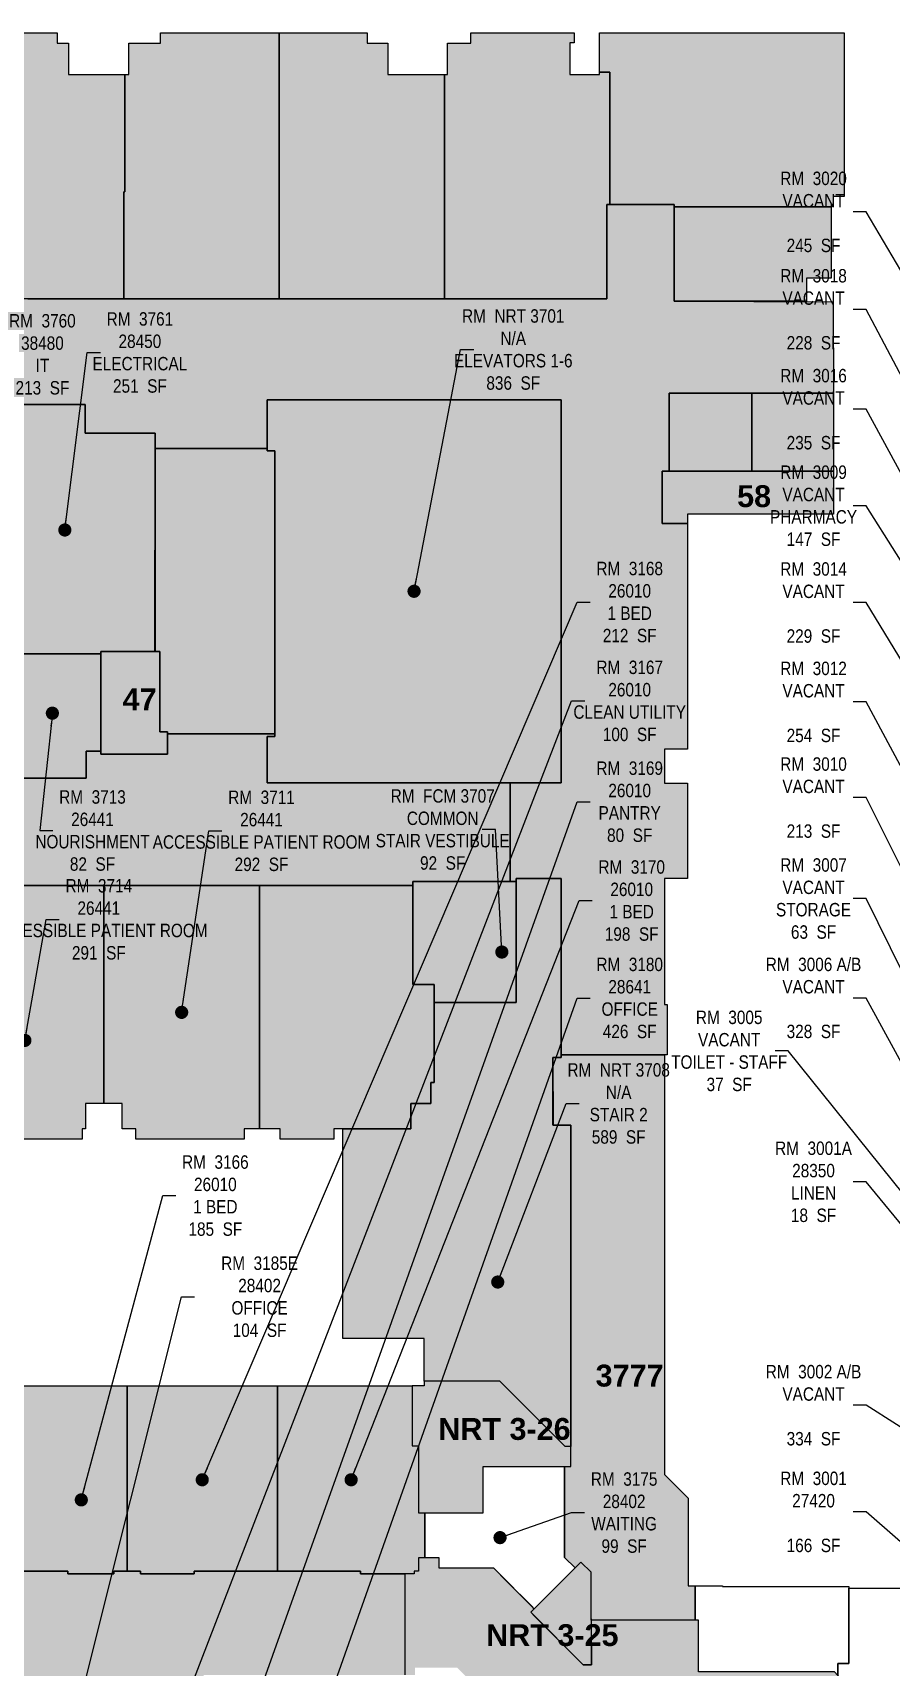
# Model space of a CAD drawing. Header units: inches. Extents: x -2929 to 5743, y -2530 to 4297.
# Drawn here: x 1446 to 2343, y 2543 to 4250 of the extents above; entities that cross this region are included whole.
import ezdxf

# ---------------------------------------------------------------- set-up
doc = ezdxf.new("R2010")
doc.units = ezdxf.units.IN
doc.header["$LTSCALE"] = 48
doc.header["$MEASUREMENT"] = 0
doc.layers.get('Defpoints').update_dxf_attribs({"color": 31})
for name, color, linetype in [('0-LABEL', 3, 'Continuous'), ('1-NRT', 200, 'Continuous'), ('1-NRT-PTN', 253, 'Continuous'), ('3-FCM', 190, 'Continuous'), ('3-FCM-PTN', 9, 'Continuous'), ('4-OCC', 6, 'Continuous'), ('4-OCC-PTN', 95, 'Continuous'), ('4-VACANT', 60, 'Continuous')]:
    doc.layers.add(name, color=color, linetype=linetype)
doc.styles.add('AE-101i$0$Arial_B', font='arialbd.ttf', dxfattribs={"height": 9.132806})
doc.styles.add('ArialN', font='ARIALN.TTF')
doc.dimstyles.new('AB-220', dxfattribs={"dimscale": 220, "dimtxt": 0.070312, "dimasz": 0.0625, "dimexe": 0.0625, "dimexo": 0.125, "dimgap": 0.1875, "dimtad": 0, "dimdec": 4, "dimrnd": 0.0625, "dimzin": 0, "dimdsep": 46, "dimlunit": 4, "dimtxsty": 'ArialN', "dimblk": 'ARCHTICK', "dimcen": 0.0625, "dimclrd": 256, "dimclre": 256, "dimclrt": 256, "dimadec": 0, "dimazin": 0, "dimtfac": 1, "dimtdec": 4, "dimtofl": 0, "dimtmove": 2, "dimatfit": 3, "dimldrblk": 'DOT', "dimfxl": 0, "dimfrac": 2, "dimtolj": 1, "dimtzin": 0, "dimlwd": -1, "dimlwe": -1, "dimarcsym": 0})

# ---------------------------------------------------------------- blocks, each defined once
blk = doc.blocks.new('_ArchTick')
at = {"const_width": 0.15}
blk.add_lwpolyline([(-0.5, -0.5), (0.5, 0.5)], dxfattribs=at)
blk = doc.blocks.new('_Dot')
at = {"lineweight": -2}
blk.add_line((-0.5, 0), (-1, 0), dxfattribs=at)
at = {"const_width": 0.5}
blk.add_lwpolyline([(-0.25, 0, 1), (0.25, 0, 1)], format="xyb", close=True, dxfattribs=at)

msp = doc.modelspace()

# ---------------------------------------------------------------- hatches: boundary and pattern name
at = {"layer": '1-NRT-PTN'}
h = msp.add_hatch(color=256, dxfattribs=at)
h.dxf.hatch_style = 1
h.paths.add_polyline_path([(1698.6, 3515.5), (1690.6, 3515.5), (1690.6, 3467), (1997.6, 3467), (1997.6, 3867), (1690.6, 3867), (1690.6, 3813.7), (1698.6, 3813.7)])
h = msp.add_hatch(color=256, dxfattribs=at)
h.dxf.hatch_style = 1
h.paths.add_polyline_path([(2282.1, 3747.5), (2282.1, 3792.5), (2103.1, 3792.5), (2103.1, 3737.8), (2129.7, 3737.8), (2129.7, 3747.5)])
h = msp.add_hatch(color=256, dxfattribs=at)
h.dxf.hatch_style = 1
h.paths.add_polyline_path([(1517.1, 3604), (1578.6, 3604), (1578.6, 3520.4), (1586.6, 3520.4), (1586.6, 3496.8), (1517.1, 3496.8)])
h = msp.add_hatch(color=256, dxfattribs=at)
h.dxf.hatch_style = 1
h.paths.add_polyline_path([(1933.6, 2842.3), (1854.7, 2842.3), (1854.7, 2847.6), (1854.7, 2886.8), (1769.8, 2886.8), (1769.8, 3105.7), (1840.6, 3105.7), (1840.6, 3132.1), (1861.5, 3132.1), (1861.5, 3153.9), (1865.2, 3153.9), (1865.2, 3237.7), (1950.6, 3237.7), (1950.6, 3367), (1997.6, 3367), (1997.6, 3180), (1989.2, 3180), (1989.5, 3109.6), (2007.7, 3109.6), (2007.7, 2774.1), (2001.8, 2774.1)])
h = msp.add_hatch(color=256, dxfattribs=at)
h.dxf.hatch_style = 1
h.paths.add_polyline_path([(1854.7, 2842.3), (1854.7, 2837.3), (1842.1, 2837.3), (1842.1, 2774.6), (1848.6, 2774.6), (1848.6, 2753.1), (1848.6, 2704.8), (1916.3, 2704.8), (1916.3, 2753.1), (2007.7, 2753.1), (2007.7, 2774.1), (2001.8, 2774.1), (1933.6, 2842.3)])
h = msp.add_hatch(color=256, dxfattribs=at)
h.dxf.hatch_style = 1
h.paths.add_polyline_path([(2029.2, 2642.6), (2018.4, 2653.3), (1969.6, 2604.5), (1966, 2600.9), (2020.8, 2546.1), (2029.3, 2546.1)])
at = {"layer": '3-FCM-PTN'}
h = msp.add_hatch(color=256, dxfattribs=at)
h.dxf.hatch_style = 1
edge = h.paths.add_edge_path()
edge.add_line((1113.6, 3828.2), (1113.6, 3760.7))
edge.add_arc((869.5, 3671.5), 259.8, 3.1511, 20.0787, ccw=False)
edge.add_arc((828.8, 3666.2), 300.9, -10.1177, 3.7461, ccw=False)
edge.add_arc((828.8, 3666.2), 300.9, 347.9238, 349.8823, ccw=False)
edge.add_line((1123, 3603.2), (1113, 3565.5))
edge.add_line((1113, 3565.5), (1104.2, 3539.7))
edge.add_line((1104.2, 3539.7), (1099.2, 3526.9))
edge.add_line((1099.2, 3526.9), (1094, 3514.4))
edge.add_line((1094, 3514.4), (1088.3, 3501.9))
edge.add_line((1088.3, 3501.9), (1145.5, 3501.9))
edge.add_line((1145.5, 3501.9), (1145.5, 3474.3))
edge.add_line((1145.5, 3474.3), (1189.3, 3474.3))
edge.add_line((1189.3, 3474.3), (1189.3, 3472.1))
edge.add_line((1189.3, 3472.1), (1334.7, 3472.1))
edge.add_line((1334.7, 3472.1), (1334.7, 3471.9))
edge.add_line((1334.7, 3471.9), (1501.6, 3471.9))
edge.add_line((1501.6, 3471.9), (1501.6, 3500.1))
edge.add_line((1501.6, 3500.1), (1517.1, 3500.1))
edge.add_line((1517.1, 3500.1), (1517.1, 3496.8))
edge.add_line((1517.1, 3496.8), (1586.6, 3496.8))
edge.add_line((1586.6, 3496.8), (1586.6, 3518))
edge.add_line((1586.6, 3518), (1698.6, 3518))
edge.add_line((1698.6, 3518), (1698.6, 3515.6))
edge.add_line((1698.6, 3515.6), (1690.6, 3515.6))
edge.add_line((1690.6, 3515.6), (1690.6, 3467.1))
edge.add_line((1690.6, 3467.1), (1944.6, 3467.1))
edge.add_line((1944.6, 3467.1), (1944.6, 3364))
edge.add_line((1944.6, 3364), (1842.8, 3364))
edge.add_line((1842.8, 3364), (1842.8, 3359.8))
edge.add_line((1842.8, 3359.8), (1050.5, 3359.8))
edge.add_line((1050.5, 3359.8), (989.1, 3298.4))
edge.add_line((989.1, 3298.4), (958.8, 3328.7))
edge.add_line((958.8, 3328.7), (959.8, 3329.6))
edge.add_line((959.8, 3329.6), (881.9, 3407.5))
edge.add_line((881.9, 3407.5), (883.7, 3409.2))
edge.add_line((883.7, 3409.2), (898, 3423.5))
edge.add_line((898, 3423.5), (912.3, 3437.8))
edge.add_line((912.3, 3437.8), (934.7, 3462.4))
edge.add_line((934.7, 3462.4), (955.3, 3488.5))
edge.add_line((955.3, 3488.5), (974, 3516))
edge.add_line((974, 3516), (990.9, 3544.7))
edge.add_line((990.9, 3544.7), (1005.7, 3574.5))
edge.add_line((1005.7, 3574.5), (1017.5, 3607.2))
edge.add_line((1017.5, 3607.2), (1024.4, 3641.5))
edge.add_line((1024.4, 3641.5), (1025.9, 3671.4))
edge.add_line((1025.9, 3671.4), (1022.8, 3701.3))
edge.add_arc((800.6, 3652), 227.6, 12.4947, 28.0478)
edge.add_arc((813.1, 3651.7), 216.8, 29.6655, 42.8854)
edge.add_arc((829.3, 3664.7), 196.1, 43.321, 99.1857)
edge.add_line((798, 3858.3), (799, 3853.8))
edge.add_line((799, 3853.8), (749.8, 3841.6))
edge.add_line((749.8, 3841.6), (749.8, 3841.6))
edge.add_line((749.8, 3841.6), (749.5, 3842.5))
edge.add_line((749.5, 3842.5), (748.8, 3842.3))
edge.add_line((748.8, 3842.3), (721.8, 3949.8))
edge.add_line((721.8, 3949.8), (806.8, 3972.9))
edge.add_line((806.8, 3972.9), (808, 3968.4))
edge.add_line((808, 3968.4), (825.1, 3970.4))
edge.add_line((825.1, 3970.4), (877, 3972.2))
edge.add_line((877, 3972.2), (881, 3972.4))
edge.add_line((881, 3972.4), (886.6, 3972.6))
edge.add_line((886.6, 3972.6), (970.4, 3972.6))
edge.add_line((970.4, 3972.6), (970.4, 3972.3))
edge.add_line((970.4, 3972.3), (1115.8, 3972.3))
edge.add_line((1115.8, 3972.3), (1115.8, 3972.6))
edge.add_line((1115.8, 3972.6), (1148.5, 3972.6))
edge.add_line((1148.5, 3972.6), (1263.3, 3972.6))
edge.add_line((1263.3, 3972.6), (1296, 3972.6))
edge.add_line((1296, 3972.6), (1296, 3972.3))
edge.add_line((1296, 3972.3), (1440.8, 3972.3))
edge.add_line((1440.8, 3972.3), (1440.8, 3972.6))
edge.add_line((1440.8, 3972.6), (1597.8, 3972.6))
edge.add_line((1597.8, 3972.6), (1630.4, 3972.6))
edge.add_line((1630.4, 3972.6), (1630.4, 3972.3))
edge.add_line((1630.4, 3972.3), (1775.8, 3972.3))
edge.add_line((1775.8, 3972.3), (1775.8, 3972.6))
edge.add_line((1775.8, 3972.6), (1816.3, 3972.6))
edge.add_line((1816.3, 3972.6), (1816.3, 3972.3))
edge.add_line((1816.3, 3972.3), (1948.3, 3972.3))
edge.add_line((1948.3, 3972.3), (1948.3, 3972.6))
edge.add_line((1948.3, 3972.6), (2045.6, 3972.6))
edge.add_line((2045.6, 3972.6), (2045.6, 4053.8))
edge.add_line((2045.6, 4053.8), (2045.6, 4070.8))
edge.add_line((2045.6, 4070.8), (2115.6, 4070.8))
edge.add_line((2115.6, 4070.8), (2115.6, 3969.9))
edge.add_line((2115.6, 3969.9), (2281.9, 3969.3))
edge.add_line((2281.9, 3969.3), (2282, 3874.1))
edge.add_line((2282, 3874.1), (2110.5, 3874.1))
edge.add_line((2110.5, 3874.1), (2110.5, 3792.6))
edge.add_line((2110.5, 3792.6), (2103.1, 3792.6))
edge.add_line((2103.1, 3792.6), (2103.1, 3737.8))
edge.add_line((2103.1, 3737.8), (2129.7, 3737.8))
edge.add_line((2129.7, 3737.8), (2129.7, 3502.1))
edge.add_line((2129.7, 3502.1), (2105.7, 3502.1))
edge.add_line((2105.7, 3502.1), (2105.7, 3466.8))
edge.add_line((2105.7, 3466.8), (2129.7, 3466.8))
edge.add_line((2129.7, 3466.8), (2129.7, 3367.1))
edge.add_line((2129.7, 3367.1), (2105.7, 3367.1))
edge.add_line((2105.7, 3367.1), (2105.7, 3235.6))
edge.add_line((2105.7, 3235.6), (2108.5, 3235.6))
edge.add_line((2108.5, 3235.6), (2108.5, 3183.1))
edge.add_line((2108.5, 3183.1), (1997.6, 3183.1))
edge.add_line((1997.6, 3183.1), (1997.6, 3367.1))
edge.add_line((1997.6, 3367.1), (1950.6, 3367.1))
edge.add_line((1950.6, 3367.1), (1950.6, 3364))
edge.add_line((1950.6, 3364), (1944.6, 3364))
edge.add_line((1944.6, 3364), (1944.6, 3467.1))
edge.add_line((1944.6, 3467.1), (1997.6, 3467.1))
edge.add_line((1997.6, 3467.1), (1997.6, 3867.1))
edge.add_line((1997.6, 3867.1), (1690.6, 3867.1))
edge.add_line((1690.6, 3867.1), (1690.6, 3816.1))
edge.add_line((1690.6, 3816.1), (1573.7, 3816.1))
edge.add_line((1573.7, 3816.1), (1573.7, 3832.1))
edge.add_line((1573.7, 3832.1), (1500.5, 3832.1))
edge.add_line((1500.5, 3832.1), (1500.5, 3862.2))
edge.add_line((1500.5, 3862.2), (1359.3, 3862.2))
edge.add_line((1359.3, 3862.2), (1359.3, 3859.8))
edge.add_line((1359.3, 3859.8), (1216.1, 3859.8))
edge.add_line((1216.1, 3859.8), (1216.1, 3861.9))
edge.add_line((1216.1, 3861.9), (1145.6, 3861.9))
edge.add_line((1145.6, 3861.9), (1145.6, 3828.2))
edge.add_line((1145.6, 3828.2), (1113.6, 3828.2))
h = msp.add_hatch(color=256, dxfattribs=at)
h.dxf.hatch_style = 1
h.paths.add_polyline_path([(2196.7, 3874), (2196.7, 3792.5), (2110.5, 3792.5), (2110.5, 3874)])
h = msp.add_hatch(color=256, dxfattribs=at)
h.dxf.hatch_style = 1
h.paths.add_polyline_path([(2282, 3874), (2282, 3792.5), (2196.7, 3792.5), (2196.7, 3874)])
h = msp.add_hatch(color=256, dxfattribs=at)
h.dxf.hatch_style = 1
h.paths.add_polyline_path([(1698.6, 3813.7), (1698.6, 3518), (1586.6, 3518), (1586.6, 3520.4), (1578.6, 3520.4), (1578.6, 3604), (1573.3, 3604), (1573.7, 3816.1), (1690.6, 3816.1), (1690.6, 3813.7)])
h = msp.add_hatch(color=256, dxfattribs=at)
h.dxf.hatch_style = 1
h.paths.add_polyline_path([(1950.6, 3364), (1950.6, 3237.7), (1865.2, 3237.7), (1865.2, 3256.5), (1842.8, 3256.5), (1842.8, 3364), (1871.3, 3364), (1871.3, 3364)])
h = msp.add_hatch(color=256, dxfattribs=at)
h.dxf.hatch_style = 1
h.paths.add_polyline_path([(2105.7, 3183.1), (2105.7, 2744.8), (2130.5, 2720.1), (2130.5, 2650), (2130.5, 2646.3), (2130.5, 2628.4), (2137.6, 2628.4), (2137.6, 2592.6), (2029.2, 2592.6), (2029.2, 2642.6), (2018.4, 2653.3), (2012.3, 2647.2), (2001.3, 2658.2), (2001.3, 2753.1), (2007.7, 2753.1), (2007.7, 2768), (2007.7, 2774.1), (2007.7, 3109.6), (1989.2, 3109.6), (1989.2, 3180), (1997.6, 3180), (1997.6, 3183.1)])
for points in [[(2541, 2364), (2541, 2459.9), (2541, 2465.2), (2356.4, 2465.2), (2300.6, 2521), (2283.1, 2538.6), (2216.1, 2538.6), (2141.1, 2538.6), (2141.1, 2592.6), (2029.2, 2592.6), (2029.3, 2546.1), (2020.8, 2546.1), (1970.3, 2596.6), (1966, 2600.9), (1969.6, 2604.5), (1967, 2607.2), (1941.5, 2632.7), (1927.4, 2646.8), (1870.3, 2646.8), (1870.3, 2657.8), (1848.6, 2657.8), (1848.6, 2643.7), (1844.1, 2643.7), (1844.1, 2641.1), (1834.6, 2641.1), (1834.6, 2535.4), (1845, 2535.4), (1845, 2542.9), (1889.2, 2542.9), (1918.3, 2513.8), (1875.7, 2471.2), (1869.8, 2477.1), (1867.6, 2474.9), (1842.1, 2449.4), (1804.5, 2411.8), (1799.7, 2407), (1799.7, 2373.4), (1802.3, 2373.4), (1802.3, 2345.4), (1799.7, 2345.4), (1799.7, 2336.5), (1846.9, 2289.2), (1850.5, 2292.8), (1922.7, 2220.7), (1919.9, 2218.9), (1919.9, 2154.4), (1935.6, 2154.4), (1968.1, 2121.9), (1970.5, 2124.3), (2014.2, 2080.7), (2011.8, 2078.2), (2018.1, 2071.9), (2018.1, 2057.3), (2083.9, 2057.3), (2111.5, 2029.7), (2067.7, 1985.9), (2151.5, 1902), (2193.4, 1943.9), (2213.6, 1923.8), (2225.6, 1923.8), (2225.6, 1929), (2462.9, 1929), (2462.9, 1878.8), (2539.9, 1878.8), (2539.9, 1891.8), (2575.6, 1891.8), (2575.6, 1923.8), (2609.6, 1923.8), (2609.6, 1916.7), (2692.8, 1916.7), (2692.8, 1923), (2731.8, 1923), (2731.8, 1916.1), (2753, 1916.1), (2753, 1958.3), (2809.8, 1969.8), (2809.8, 1916.1), (2731.8, 1916.1), (2731.8, 1635.7), (2726.5, 1635.7), (2726.5, 1527.3), (2748.2, 1527.3), (2748.2, 1506.1), (2791.5, 1506.1), (2791.5, 1481.1), (2791.5, 1461.6), (2817.8, 1461.6), (2921.1, 1461.6), (2921.1, 1512.7), (2938.2, 1529.8), (2936.3, 1531.7), (2961.8, 1557.1), (2963.6, 1555.3), (2991.7, 1583.3), (2919, 1656), (2919, 1726.2), (2913.8, 1726.2), (2913.8, 1832.8), (2919, 1832.8), (2919, 1961.4), (2942.4, 1984.7), (3069.5, 1984.7), (3069.5, 1914.2), (3170.8, 1914.2), (3170.8, 2022.6), (3252.7, 2022.6), (3252.7, 2017.3), (3335.4, 2017.3), (3335.4, 2119.8), (3187.8, 2119.8), (3187.8, 2149.9), (3170.5, 2149.9), (3170.5, 2153.1), (3123.8, 2153.1), (3123.8, 2169.3), (3075.8, 2169.3), (3075.8, 2153.1), (3025.8, 2153.1), (3025.8, 2169.3), (2977.8, 2169.3), (2977.8, 2153.1), (2924.8, 2153.1), (2924.8, 2169.3), (2876.8, 2169.3), (2876.8, 2153.1), (2836.8, 2153.1), (2836.8, 2169.3), (2788.8, 2169.3), (2788.8, 2153.1), (2753.8, 2153.1), (2753.8, 2157.2), (2715, 2157.2), (2715, 2200.3), (2709.8, 2200.3), (2709.8, 2228.4), (2715, 2228.4), (2715, 2273.8), (2717.7, 2273.8), (2717.7, 2292.2), (2709.8, 2292.2), (2709.8, 2307.4), (2659.1, 2307.4), (2659.1, 2311), (2608.5, 2311), (2608.5, 2277.4), (2608.5, 2259.4), (2610.9, 2259.4), (2610.9, 2156.6), (2600.6, 2156.6), (2600.6, 2044.9), (2579.7, 2024), (2363.3, 2024), (2363.3, 2029.3), (2256.8, 2029.3), (2208.8, 2077.3), (2205.5, 2074), (2176.9, 2102.5), (2176.9, 2109.5), (2184, 2116.6), (2178, 2122.6), (2185.1, 2129.7), (2151.1, 2163.6), (2144, 2156.5), (2138, 2162.5), (2131, 2155.5), (2124, 2155.5), (2107.7, 2171.7), (2107.7, 2178.7), (2114.8, 2185.8), (2108.8, 2191.8), (2115.9, 2198.8), (2082, 2232.7), (2074.9, 2225.7), (2068.9, 2231.7), (2061.8, 2224.6), (2054.8, 2224.6), (2038.5, 2241), (2038.5, 2248), (2045.5, 2255), (2039.5, 2261), (2046.6, 2268.1), (2012.7, 2302.1), (2005.6, 2295), (1999.6, 2301), (1992.5, 2293.9), (1985.5, 2293.9), (1910.8, 2368.6), (1917.8, 2375.5), (1951.3, 2341.9), (1976.8, 2367.4), (1943.2, 2401), (1947.5, 2405.2), (1963.7, 2388.9), (1989.9, 2415.1), (1973.6, 2431.4), (1982.3, 2440.1), (2132.8, 2440.1), (2140.6, 2432.3), (2119.6, 2411.2), (2154.7, 2376.2), (2162.4, 2383.9), (2168.3, 2378.1), (2174.8, 2384.6), (2183.3, 2384.6), (2198.1, 2369.3), (2198.1, 2360.3), (2192.1, 2354.3), (2197.8, 2348.6), (2190, 2340.8), (2223.9, 2306.9), (2231.7, 2314.7), (2237.4, 2309), (2243.7, 2315.4), (2252.5, 2315.4), (2267.7, 2300.4), (2267.7, 2291.4), (2261.4, 2285), (2267, 2279.3), (2259.3, 2271.6), (2293.1, 2237.7), (2300.9, 2245.5), (2306.7, 2239.7), (2317, 2249.9), (2349.8, 2249.9), (2349.8, 2363.9), (2537.8, 2363.9)], [(1834.6, 2641.1), (1834.6, 2535.4), (1624.4, 2535.4), (1624.4, 2498.8), (1596.2, 2470.5), (1550.5, 2516.2), (1484.5, 2450.2), (1457.7, 2476.9), (1449.3, 2468.5), (1446.2, 2472.8), (1415.5, 2485.1), (1415.5, 2532.4), (1327.1, 2532.4), (1268.7, 2474), (1247.4, 2440.9), (1109.3, 2302.8), (1084.8, 2278.3), (1009.5, 2353.6), (1124.4, 2468.5), (1126.3, 2466.7), (1160.1, 2500.5), (1158.2, 2502.3), (1264, 2608.1), (1265.9, 2606.3), (1291.2, 2631.6), (1289.3, 2633.4), (1297.3, 2641.4), (1305.9, 2641.4), (1331.6, 2641.4), (1331.6, 2643.7), (1357.2, 2643.7), (1361.2, 2643.7), (1361.2, 2641.1), (1402.3, 2641.1), (1402.3, 2643.7), (1482.6, 2643.7), (1482.6, 2641.1), (1530.5, 2641.1), (1530.5, 2643.7), (1558.5, 2643.7), (1558.5, 2641.1), (1614.5, 2641.1), (1614.5, 2643.7), (1788.1, 2643.7), (1788.1, 2641.1)]]:
    msp.add_hatch(color=256, dxfattribs=at).paths.add_polyline_path(points)
at = {"layer": '4-OCC-PTN'}
h = msp.add_hatch(color=192, dxfattribs=at)
h.dxf.hatch_style = 1
h.paths.add_polyline_path([(1542.1, 4206.8), (1542.1, 4084.2), (1540.9, 4084.2), (1540.9, 3972.5), (1440.8, 3972.5), (1440.8, 3972.3), (1368.4, 3972.3), (1368.4, 4250.3), (1471.3, 4250.3), (1471.3, 4239.2), (1483.3, 4239.2), (1483.3, 4206.8)])
h = msp.add_hatch(color=192, dxfattribs=at)
h.dxf.hatch_style = 1
h.paths.add_polyline_path([(1703.4, 4250.3), (1703.4, 3972.3), (1630.4, 3972.3), (1630.4, 3972.5), (1540.9, 3972.5), (1540.9, 4084.2), (1542.1, 4084.2), (1542.1, 4206.8), (1546.3, 4206.8), (1546.3, 4239.2), (1579.3, 4239.2), (1579.3, 4250.3)])
h = msp.add_hatch(color=192, dxfattribs=at)
h.dxf.hatch_style = 1
h.paths.add_polyline_path([(1875.9, 4206.8), (1875.9, 3972.3), (1816.3, 3972.3), (1816.3, 3972.5), (1775.8, 3972.5), (1775.8, 3972.3), (1703.4, 3972.3), (1703.4, 4250.3), (1795.3, 4250.3), (1795.3, 4239.2), (1816.8, 4239.2), (1816.8, 4206.8)])
h = msp.add_hatch(color=192, dxfattribs=at)
h.dxf.hatch_style = 1
h.paths.add_polyline_path([(2006.8, 4206.8), (2037.6, 4206.8), (2037.6, 4209.2), (2048.4, 4209.2), (2048.4, 4070.8), (2045.6, 4070.8), (2045.6, 3972.5), (1948.3, 3972.5), (1948.3, 3972.3), (1875.9, 3972.3), (1875.9, 3992.3), (1875.9, 4206.8), (1879, 4206.8), (1879, 4239.2), (1903.3, 4239.2), (1903.3, 4250.3), (2011.3, 4250.3), (2011.3, 4239.7), (2006.8, 4239.7)])
h = msp.add_hatch(color=192, dxfattribs=at)
h.dxf.hatch_style = 1
h.paths.add_polyline_path([(2293.3, 4250.3), (2293.3, 4079.4), (2281.8, 4079.4), (2281.8, 4070.8), (2279.8, 4070.8), (2279.8, 4068.4), (2115.6, 4068.4), (2115.6, 4070.8), (2048.4, 4070.8), (2048.4, 4209.2), (2037.6, 4209.2), (2037.6, 4250.3)])
h = msp.add_hatch(color=192, dxfattribs=at)
h.dxf.hatch_style = 1
h.paths.add_polyline_path([(2279.8, 4068.4), (2279.8, 3993.9), (2254, 3993.9), (2254, 3969.9), (2115.6, 3969.9), (2115.6, 4068.4)])
h = msp.add_hatch(color=55, dxfattribs=at)
h.dxf.hatch_style = 1
h.paths.add_polyline_path([(1573.7, 3832), (1573.7, 3604.1), (1517.1, 3604.1), (1517.1, 3601.6), (1426, 3601.6), (1426, 3862.2), (1500.5, 3862.2), (1500.5, 3832)])
h = msp.add_hatch(color=192, dxfattribs=at)
h.dxf.hatch_style = 1
h.paths.add_polyline_path([(1517.1, 3601.6), (1517.1, 3500), (1501.6, 3500), (1501.6, 3471.9), (1422.6, 3471.9), (1422.6, 3575.3), (1425.1, 3575.3), (1425.1, 3601.6)])
h = msp.add_hatch(color=192, dxfattribs=at)
h.dxf.hatch_style = 1
h.paths.add_polyline_path([(1520.1, 3359.8), (1520.1, 3132.1), (1501, 3132.1), (1501, 3105.7), (1497.5, 3105.7), (1497.5, 3094.8), (1385.5, 3094.8), (1385.5, 3105.7), (1357.8, 3105.7), (1357.8, 3359.8)])
h = msp.add_hatch(color=192, dxfattribs=at)
h.dxf.hatch_style = 1
h.paths.add_polyline_path([(1682.8, 3359.8), (1682.8, 3105.7), (1666.7, 3105.7), (1666.7, 3094.8), (1553.5, 3094.8), (1553.5, 3105.7), (1539.4, 3105.7), (1539.4, 3132.1), (1520.1, 3132.1), (1520.1, 3359.8)])
h = msp.add_hatch(color=192, dxfattribs=at)
h.dxf.hatch_style = 1
h.paths.add_polyline_path([(1682.8, 3359.8), (1842.8, 3359.8), (1842.8, 3256.5), (1865.2, 3256.5), (1865.2, 3153.9), (1861.5, 3153.9), (1861.5, 3132.1), (1840.6, 3132.1), (1840.6, 3105.7), (1760.3, 3105.7), (1760.3, 3094.8), (1704.3, 3094.8), (1704.3, 3105.7), (1682.8, 3105.7), (1682.8, 3359.8)])
for points in [[(1407.8, 2643.7), (1407.8, 2837.3), (1544.5, 2837.3), (1544.5, 2643.7), (1530.5, 2643.7), (1530.5, 2641.1), (1482.6, 2641.1), (1482.6, 2643.7)], [(1544.5, 2643.7), (1544.5, 2837.3), (1701.4, 2837.3), (1701.4, 2643.7), (1614.5, 2643.7), (1614.5, 2641.1), (1558.5, 2641.1), (1558.5, 2643.7)], [(1701.4, 2643.7), (1701.4, 2837.3), (1842.1, 2837.3), (1842.1, 2774.6), (1848.6, 2774.6), (1848.6, 2704.8), (1855.4, 2704.8), (1855.4, 2657.8), (1848.6, 2657.8), (1848.6, 2643.7), (1844.1, 2643.7), (1844.1, 2641.1), (1788.1, 2641.1), (1788.1, 2643.7)]]:
    msp.add_hatch(color=17, dxfattribs=at).paths.add_polyline_path(points)

# ---------------------------------------------------------------- linework, layer by layer
at = {"layer": '1-NRT'}
msp.add_line((1517.1, 3599.2), (1517.1, 3604), dxfattribs=at)
at = {"layer": '1-NRT', "flags": 128}
msp.add_lwpolyline([(1997.6, 3867), (1997.6, 3467), (1690.6, 3467), (1690.6, 3515.5), (1698.6, 3515.5), (1698.6, 3813.7), (1690.6, 3813.7), (1690.6, 3867)], close=True, dxfattribs=at)
at = {"layer": '1-NRT'}
for points in [[(2282.1, 3792.5), (2282.1, 3747.5), (2129.7, 3747.5), (2129.7, 3737.8), (2103.1, 3737.8), (2103.1, 3792.5), (2282.1, 3792.5)], [(1517.1, 3604), (1578.6, 3604), (1578.6, 3520.4), (1586.6, 3520.4), (1586.6, 3496.8), (1517.1, 3496.8)], [(1933.6, 2842.3), (1854.7, 2842.3), (1854.7, 2847.6), (1854.7, 2847.6), (1854.7, 2886.8), (1769.8, 2886.8), (1769.8, 3105.7), (1840.6, 3105.7), (1840.6, 3132.1), (1861.5, 3132.1), (1861.5, 3153.9), (1865.2, 3153.9), (1865.2, 3237.7), (1950.6, 3237.7), (1950.6, 3367), (1997.6, 3367), (1997.6, 3180), (1989.2, 3180), (1989.5, 3109.6), (2007.7, 3109.6), (2007.7, 2774.1), (2001.8, 2774.1)], [(2001.8, 2774.1), (1933.6, 2842.3), (1854.7, 2842.3), (1854.7, 2837.3), (1842.1, 2837.3), (1842.1, 2774.6), (1848.6, 2774.6), (1848.6, 2753.1), (1848.6, 2704.8), (1916.3, 2704.8), (1916.3, 2753.1), (2007.7, 2753.1), (2007.7, 2774.1)]]:
    msp.add_lwpolyline(points, close=True, dxfattribs=at)
msp.add_lwpolyline([(1969.6, 2604.5), (1966, 2600.9), (2020.8, 2546.1), (2029.3, 2546.1), (2029.2, 2642.6), (2018.4, 2653.3), (1969.6, 2604.5)], dxfattribs=at)
at = {"layer": '3-FCM'}
for points in [[(1440.8, 3972.5), (1597.8, 3972.5), (1597.8, 3972.5), (1630.4, 3972.5), (1630.4, 3972.3), (1775.8, 3972.3), (1775.8, 3972.5), (1816.3, 3972.5), (1816.3, 3972.3), (1948.3, 3972.3), (1948.3, 3972.5), (2045.6, 3972.5), (2045.6, 4053.8), (2045.6, 4070.8), (2115.6, 4070.8), (2115.6, 3969.9), (2281.9, 3969.3), (2282, 3874), (2110.5, 3874), (2110.5, 3792.5), (2103.1, 3792.5), (2103.1, 3737.8), (2129.7, 3737.8), (2129.7, 3502), (2105.7, 3502), (2105.7, 3466.8), (2129.7, 3466.8), (2129.7, 3367), (2105.7, 3367), (2105.7, 3235.5), (2108.5, 3235.5), (2108.5, 3183.1), (1997.6, 3183.1), (1997.6, 3367), (1950.6, 3367), (1950.6, 3364), (1944.6, 3364), (1944.6, 3467), (1997.6, 3467), (1997.6, 3867), (1690.6, 3867), (1690.6, 3816.1), (1573.7, 3816.1), (1573.7, 3832), (1500.5, 3832), (1500.5, 3862.2), (1359.3, 3862.2)], [(1334.7, 3471.9), (1501.6, 3471.9), (1501.6, 3500), (1517.1, 3500), (1517.1, 3496.8), (1586.6, 3496.8), (1586.6, 3518), (1698.6, 3518), (1698.6, 3515.5), (1690.6, 3515.5), (1690.6, 3467), (1944.6, 3467), (1944.6, 3364), (1842.8, 3364), (1842.8, 3359.8), (1050.5, 3359.8)], [(2141.1, 2538.6), (2141.1, 2592.6), (2029.2, 2592.6), (2029.3, 2546.1), (2020.8, 2546.1), (1970.3, 2596.6), (1966, 2600.9), (1969.6, 2604.5), (1967, 2607.2), (1941.5, 2632.7), (1927.4, 2646.8), (1870.3, 2646.8), (1870.3, 2657.8), (1848.6, 2657.8), (1848.6, 2643.7), (1844.1, 2643.7), (1844.1, 2641.1), (1834.6, 2641.1), (1834.6, 2535.4)], [(1402.3, 2643.7), (1482.6, 2643.7), (1482.6, 2641.1), (1530.5, 2641.1), (1530.5, 2643.7), (1558.5, 2643.7), (1558.5, 2641.1), (1614.5, 2641.1), (1614.5, 2643.7), (1788.1, 2643.7), (1788.1, 2641.1), (1834.6, 2641.1), (1834.6, 2535.4)]]:
    msp.add_lwpolyline(points, dxfattribs=at)
for points in [[(2196.7, 3874), (2196.7, 3792.5), (2110.5, 3792.5), (2110.5, 3874)], [(2282, 3874), (2282, 3792.5), (2196.7, 3792.5), (2196.7, 3874)]]:
    msp.add_lwpolyline(points, close=True, dxfattribs=at)
at = {"layer": '3-FCM', "flags": 128}
for points in [[(1698.6, 3813.7), (1698.6, 3518), (1586.6, 3518), (1586.6, 3520.4), (1578.6, 3520.4), (1578.6, 3604), (1573.3, 3604), (1573.7, 3816.1), (1690.6, 3816.1), (1690.6, 3813.7)], [(1950.6, 3364), (1950.6, 3237.7), (1865.2, 3237.7), (1865.2, 3256.5), (1842.8, 3256.5), (1842.8, 3364), (1871.3, 3364), (1871.3, 3364), (1950.6, 3364)], [(2105.7, 3183.1), (2105.7, 2744.8), (2130.5, 2720.1), (2130.5, 2650), (2130.5, 2646.3), (2130.5, 2628.4), (2137.6, 2628.4), (2137.6, 2592.6), (2029.2, 2592.6), (2029.2, 2642.6), (2018.4, 2653.3), (2012.3, 2647.2), (2001.3, 2658.2), (2001.3, 2753.1), (2007.7, 2753.1), (2007.7, 2768), (2007.7, 2774.1), (2007.7, 3109.6), (1989.2, 3109.6), (1989.2, 3180), (1997.6, 3180), (1997.6, 3183.1)]]:
    msp.add_lwpolyline(points, close=True, dxfattribs=at)
at = {"layer": '4-OCC'}
for points in [[(1542.1, 4206.8), (1542.1, 4084.2), (1540.9, 4084.2), (1540.9, 3972.5), (1440.8, 3972.5), (1440.8, 3972.3), (1368.4, 3972.3), (1368.4, 4250.3), (1471.3, 4250.3), (1471.3, 4239.2), (1483.3, 4239.2), (1483.3, 4206.8)], [(1703.4, 4250.3), (1703.4, 3972.3), (1630.4, 3972.3), (1630.4, 3972.5), (1540.9, 3972.5), (1540.9, 4084.2), (1542.1, 4084.2), (1542.1, 4206.8), (1546.3, 4206.8), (1546.3, 4239.2), (1579.3, 4239.2), (1579.3, 4250.3)], [(1875.9, 4206.8), (1875.9, 3972.3), (1816.3, 3972.3), (1816.3, 3972.5), (1775.8, 3972.5), (1775.8, 3972.3), (1703.4, 3972.3), (1703.4, 4250.3), (1795.3, 4250.3), (1795.3, 4239.2), (1816.8, 4239.2), (1816.8, 4206.8)], [(2006.8, 4206.8), (2037.6, 4206.8), (2037.6, 4209.2), (2048.4, 4209.2), (2048.4, 4070.8), (2045.6, 4070.8), (2045.6, 3972.5), (1948.3, 3972.5), (1948.3, 3972.3), (1875.9, 3972.3), (1875.9, 3992.3), (1875.9, 4206.8), (1879, 4206.8), (1879, 4239.2), (1903.3, 4239.2), (1903.3, 4250.3), (2011.3, 4250.3), (2011.3, 4239.7), (2006.8, 4239.7)], [(2293.3, 4250.3), (2293.3, 4079.4), (2281.8, 4079.4), (2281.8, 4070.8), (2279.8, 4070.8), (2279.8, 4068.4), (2115.6, 4068.4), (2115.6, 4070.8), (2048.4, 4070.8), (2048.4, 4070.8), (2048.4, 4209.2), (2037.6, 4209.2), (2037.6, 4250.3)], [(2279.8, 4068.4), (2279.8, 3993.9), (2254, 3993.9), (2254, 3969.9), (2115.6, 3969.9), (2115.6, 4068.4)], [(1573.7, 3832), (1573.7, 3604.1), (1517.1, 3604.1), (1517.1, 3601.6), (1426, 3601.6), (1426, 3862.2), (1500.5, 3862.2), (1500.5, 3832)], [(1517.1, 3601.6), (1517.1, 3500), (1501.6, 3500), (1501.6, 3471.9), (1422.6, 3471.9), (1422.6, 3575.3), (1425.1, 3575.3), (1425.1, 3601.6)], [(1520.1, 3359.8), (1520.1, 3132.1), (1501, 3132.1), (1501, 3105.7), (1497.5, 3105.7), (1497.5, 3094.8), (1385.5, 3094.8), (1385.5, 3105.7), (1357.8, 3105.7), (1357.8, 3359.8)], [(1682.8, 3359.8), (1682.8, 3105.7), (1666.7, 3105.7), (1666.7, 3094.8), (1553.5, 3094.8), (1553.5, 3105.7), (1539.4, 3105.7), (1539.4, 3132.1), (1520.1, 3132.1), (1520.1, 3359.8)], [(1682.8, 3359.8), (1842.8, 3359.8), (1842.8, 3256.5), (1865.2, 3256.5), (1865.2, 3153.9), (1861.5, 3153.9), (1861.5, 3132.1), (1840.6, 3132.1), (1840.6, 3105.7), (1760.3, 3105.7), (1760.3, 3094.8), (1704.3, 3094.8), (1704.3, 3105.7), (1682.8, 3105.7), (1682.8, 3359.8)], [(1407.8, 2643.7), (1407.8, 2837.3), (1544.5, 2837.3), (1544.5, 2643.7), (1530.5, 2643.7), (1530.5, 2641.1), (1482.6, 2641.1), (1482.6, 2643.7)], [(1544.5, 2643.7), (1544.5, 2837.3), (1701.4, 2837.3), (1701.4, 2643.7), (1614.5, 2643.7), (1614.5, 2641.1), (1558.5, 2641.1), (1558.5, 2643.7)], [(1701.4, 2643.7), (1701.4, 2837.3), (1842.1, 2837.3), (1842.1, 2774.6), (1848.6, 2774.6), (1848.6, 2704.8), (1855.4, 2704.8), (1855.4, 2657.8), (1848.6, 2657.8), (1848.6, 2643.7), (1844.1, 2643.7), (1844.1, 2641.1), (1788.1, 2641.1), (1788.1, 2643.7)], [(1916.3, 2753.1), (2001.3, 2753.1), (2001.3, 2658.2), (2012.3, 2647.2), (1969.6, 2604.5), (1927.4, 2646.8), (1870.3, 2646.8), (1870.3, 2657.8), (1855.4, 2657.8), (1855.4, 2704.8), (1916.3, 2704.8)], [(2141.1, 2538.6), (2141.1, 2592.6), (2137.6, 2592.6), (2137.6, 2621.4), (2137.6, 2621.4), (2137.6, 2628.6), (2166.1, 2628.6), (2166.1, 2627.6), (2298, 2627.6), (2298, 2547.5), (2286.8, 2547.5), (2286.8, 2534.9), (2283.1, 2538.6)]]:
    msp.add_lwpolyline(points, close=True, dxfattribs=at)
at = {"layer": '4-VACANT'}
msp.add_lwpolyline([(2298, 2547.5), (2298, 2621.4), (2298, 2621.4), (2298, 2626.2), (2369.8, 2626.2), (2369.8, 2649.6), (2395.7, 2649.6), (2395.7, 2610.7), (2425.1, 2610.7), (2425.1, 2465.2), (2356.4, 2465.2), (2286.8, 2534.9), (2286.8, 2547.5)], close=True, dxfattribs=at)

# ---------------------------------------------------------------- texts
at = {"layer": '0-LABEL', "char_height": 14, "attachment_point": 5, "style": 'ArialN'}
for s, insert in [('RM  3020\\PVACANT\\P\\P245  SF', (2261.3, 4063.1)), ('RM  3018\\PVACANT\\P\\P228  SF', (2261.3, 3961.4)), ('RM  NRT 3701\\PN/A\\PELEVATORS 1-6\\P836  SF', (1947.7, 3919.4)), ('RM  3760\\P38480\\PIT\\P213  SF', (1456, 3914.4)), ('RM  3761\\P28450\\PELECTRICAL\\P251  SF', (1557.8, 3916.3)), ('RM  3016\\PVACANT\\P\\P235  SF', (2261.3, 3857.1)), ('RM  3009\\PVACANT\\PPHARMACY\\P147  SF', (2261.3, 3756.3)), ('RM  3168\\P26010\\P1 BED\\P212  SF', (2069.3, 3655.7)), ('RM  3014\\PVACANT\\P\\P229  SF', (2261.3, 3655.2)), ('RM  3167\\P26010\\PCLEAN UTILITY\\P100  SF', (2069.3, 3552.5)), ('RM  3012\\PVACANT\\P\\P254  SF', (2261.3, 3551.4)), ('RM  3169\\P26010\\PPANTRY\\P80  SF', (2069.3, 3447.2)), ('RM  3010\\PVACANT\\P\\P213  SF', (2261.3, 3451.5)), ('RM  3713\\P26441\\PNOURISHMENT\\P82  SF', (1508.3, 3417.1)), ('RM  3711\\P26441\\PACCESSIBLE PATIENT ROOM\\P292  SF', (1684.8, 3416.8)), ('RM  FCM 3707\\PCOMMON\\PSTAIR VESTIBULE\\P92  SF', (1874, 3418.2)), ('RM  3170\\P26010\\P1 BED\\P198  SF', (2071.4, 3344)), ('RM  3007\\PVACANT\\PSTORAGE\\P63  SF', (2261.3, 3346.1)), ('RM  3714\\P26441\\PACCESSIBLE PATIENT ROOM\\P291  SF', (1514.9, 3324.4)), ('RM  3180\\P28641\\POFFICE\\P426  SF', (2069.3, 3242.3)), ('RM  3006 A/B\\PVACANT\\P\\P328  SF', (2261.3, 3242.3)), ('RM  3005\\PVACANT\\PTOILET - STAFF\\P37  SF', (2173.2, 3187)), ('RM  NRT 3708\\PN/A\\PSTAIR 2\\P589  SF', (2057.8, 3132.1)), ('RM  3001A\\P28350\\PLINEN\\P18  SF', (2261.3, 3050.3)), ('RM  3166\\P26010\\P1 BED\\P185  SF', (1636.6, 3035.9)), ('RM  3185E\\P28402\\POFFICE\\P104  SF', (1682.8, 2930.3)), ('RM  3002 A/B\\PVACANT\\P\\P334  SF', (2261.3, 2817)), ('RM  3175\\P28402\\PWAITING\\P99  SF', (2063.5, 2704.9)), ('RM  3001\\P27420\\P\\P166  SF', (2261.3, 2705.6))]:
    msp.add_mtext(s, dxfattribs=dict(at, insert=insert))
at = {"layer": 'Defpoints', "style": 'AE-101i$0$Arial_B'}
for s, p in [('58', (2181.5, 3754.9)), ('47', (1539.8, 3542.8))]:
    msp.add_text(s, height=22.83, dxfattribs=at).set_placement(p)
at = {"layer": 'Defpoints', "color": 7, "style": 'AE-101i$0$Arial_B'}
for s, p in [('3777', (2033.7, 2836.6)), ('NRT 3-26', (1869.4, 2780.9)), ('NRT 3-25', (1919.4, 2565.6))]:
    msp.add_text(s, height=22.83, dxfattribs=at).set_placement(p)

# ---------------------------------------------------------------- leaders
at = {"layer": '0-LABEL', "annotation_type": 0, "has_hookline": 1}
for points, hookline_direction, text_width in [([(2484, 3778.5), (2316.3, 4063.1), (2302.6, 4063.1)], 1, 67.5), ([(2484, 3642.7), (2316.3, 3961.4), (2302.6, 3961.4)], 1, 67.6), ([(1380.8, 3730.1), (1401, 3914.4), (1414.8, 3914.4)], 0, 67.5), ([(1479.4, 3731), (1502.8, 3916.3), (1516.5, 3916.3)], 0, 97), ([(1844.1, 3667), (1892.7, 3919.4), (1906.5, 3919.4)], 0, 121.9), ([(2485.3, 3545.4), (2316.3, 3857.1), (2302.6, 3857.1)], 1, 67.5), ([(2787.3, 3007.5), (2316.3, 3756.3), (2302.6, 3756.3)], 1, 89.5), ([(1622.9, 2739.2), (2014.3, 3655.7), (2028.1, 3655.7)], 0, 67.6), ([(2485.3, 3377.1), (2316.3, 3655.2), (2302.6, 3655.2)], 1, 67.5), ([(1574.6, 2428.8), (2008.5, 3552.5), (2022.3, 3552.5)], 0, 116.7), ([(2485.3, 3236.4), (2316.3, 3551.4), (2302.6, 3551.4)], 1, 67.5), ([(1466.4, 3539.7), (1453.3, 3417.1), (1467, 3417.1)], 0, 117.9), ([(2485.3, 3112.6), (2316.3, 3451.5), (2302.6, 3451.5)], 1, 67.5), ([(1666.5, 2471.5), (2014.3, 3447.2), (2028.1, 3447.2)], 0, 67.6), ([(1601.4, 3227.3), (1629.8, 3416.8), (1643.5, 3416.8)], 0, 226), ([(1935.8, 3290.3), (1929, 3418.2), (1915.2, 3418.2)], 1, 138.3), ([(2555.7, 2859.3), (2316.3, 3346.1), (2302.6, 3346.1)], 1, 76.8), ([(1778.4, 2739.2), (2016.4, 3344), (2030.2, 3344)], 0, 67.5), ([(1437.7, 3198), (1459.9, 3324.4), (1473.6, 3324.4)], 0, 226), ([(1283.7, 3255.7), (1274.5, 3165.8), (1288.2, 3165.8)], 0, 226), ([(1688.4, 2320.3), (2014.3, 3242.3), (2028.1, 3242.3)], 0, 67.5), ([(2484, 2934.4), (2316.3, 3242.3), (2302.6, 3242.3)], 1, 97.8), ([(1150.3, 3181.2), (1187.3, 2907.6), (1201.1, 2907.6)], 0, 233.2), ([(2566.3, 2774.5), (2234.9, 3187), (2221.1, 3187)], 1, 120.1), ([(1931.5, 2945.7), (2002.8, 3132.1), (2016.5, 3132.1)], 0, 105), ([(2727.8, 2548.8), (2316.3, 3050.3), (2302.6, 3050.3)], 1, 79), ([(1496.6, 2718.2), (1581.6, 3035.9), (1595.3, 3035.9)], 0, 67.5), ([(1812.3, 2216.3), (333.5, 2954.9), (319.7, 2954.9)], 1, 77.4), ([(1312.7, 2738.8), (1342.3, 2954.3), (1356.1, 2954.3)], 0, 67.5), ([(1470.5, 2408.2), (1601.1, 2930.3), (1614.9, 2930.3)], 0, 78.1), ([(2484, 2709.9), (2316.3, 2817), (2302.6, 2817)], 1, 97.8), ([(1933.9, 2678.8), (2008.5, 2704.9), (2022.2, 2704.9)], 0, 67.6), ([(2517.2, 2530), (2316.3, 2705.6), (2302.6, 2705.6)], 1, 65.3)]:
    msp.add_leader(points, dimstyle='AB-220', dxfattribs=dict(at, hookline_direction=hookline_direction, text_width=text_width))

doc.saveas('drawing.dxf')
